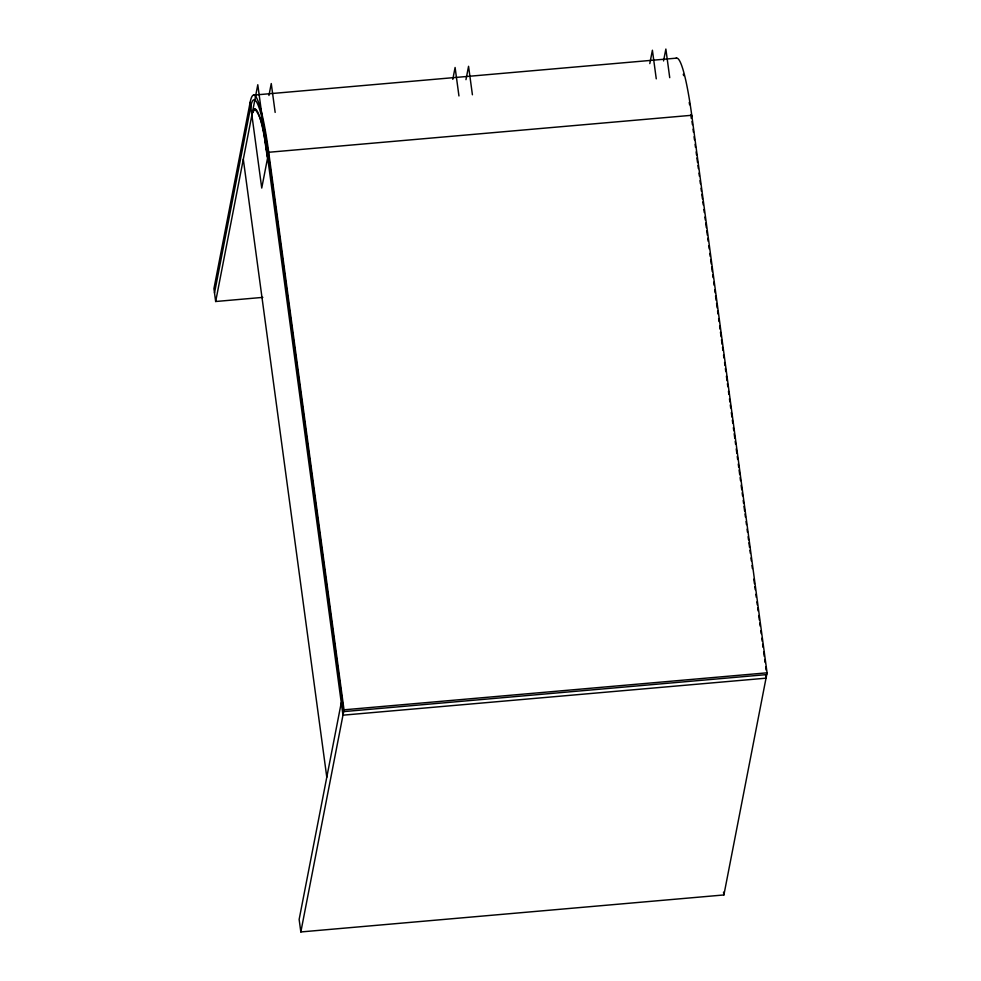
<?xml version="1.0" encoding="UTF-8"?>
<svg xmlns="http://www.w3.org/2000/svg" width="981" height="981" viewBox="0 0 981 981"><rect width="100%" height="100%" fill="white"/><g stroke="black" fill="none" stroke-linecap="round" stroke-linejoin="round"><path stroke-width="1.47" d="M675.921 58.431A93.293 10.84 85 0 1 691.752 115.28L767.068 672.819L723.892 894.954L300.836 931.95L344.012 709.815L268.696 152.276A93.293 10.84 85 0 0 250.155 102.282L213.932 288.647L215.661 301.51L262.834 297.378M214.508 292.927L250.731 106.573A88.621 10.301 85 0 1 268.34 154.066L343.669 711.605L766.725 674.597M215.661 301.51L257.795 84.734L342.97 715.174L766.026 678.178L765.621 675.149M268.941 95.488L271.259 83.557L275.158 112.41M452.793 79.363L455.098 67.481L458.949 95.954M341.278 702.666L299.144 919.442L300.836 931.95M465.963 79.669L468.562 66.303L472.413 94.777M649.802 63.593L652.402 50.227L656.264 78.848M663.548 60.932L665.866 49.05L669.729 77.671M691.176 118.26L691.752 115.28L268.696 152.276L261.743 188.058L250.155 102.282M253.527 95.132L676.583 58.137M344.012 709.815L767.068 672.819M692.022 121.619L692.427 124.648M693.04 129.185L693.457 132.214M694.07 136.764L694.474 139.793M695.088 144.342L695.504 147.371M696.118 151.92L696.522 154.949M696.927 157.978L697.54 162.515M697.957 165.544L698.362 168.585M698.975 173.122L699.392 176.151M700.005 180.7L700.409 183.729M701.023 188.278L701.44 191.307M701.844 194.336L702.457 198.885M702.862 201.914L703.279 204.943M703.892 209.48L704.297 212.521M704.91 217.059L705.327 220.087M705.731 223.116L706.345 227.666M706.761 230.694L707.375 235.244M707.779 238.273L708.184 241.301M708.797 245.851L709.214 248.88M709.827 253.417L710.232 256.458M710.649 259.487L711.262 264.024M711.666 267.053L712.28 271.602M712.697 274.631L713.101 277.66M713.714 282.209L714.119 285.238M714.744 289.787L715.149 292.816M715.554 295.845L716.167 300.382M716.584 303.423L717.197 307.96M717.602 310.989L718.018 314.018M718.632 318.567L719.036 321.596M719.649 326.146L720.066 329.175M720.471 332.203L721.084 336.753M721.489 339.782L722.102 344.319M722.519 347.36L722.923 350.389M723.537 354.926L723.953 357.955M724.567 362.504L724.971 365.533M725.376 368.562L725.793 371.591M726.406 376.14L727.019 380.689M727.424 383.718L727.841 386.747M728.454 391.284L728.858 394.325M729.472 398.862L729.889 401.891M730.293 404.92L730.698 407.961M731.323 412.498L731.936 417.048M732.341 420.076L732.746 423.105M733.359 427.655L733.776 430.684M734.18 433.712L734.794 438.262M735.21 441.291L735.615 444.319M736.228 448.857L736.841 453.406M737.258 456.435L737.663 459.464M738.276 464.013L738.681 467.042M739.098 470.071L739.711 474.62M740.115 477.649L740.532 480.678M741.145 485.227L741.759 489.764M742.163 492.793L742.58 495.822M743.193 500.371L743.598 503.4M744.003 506.429L744.616 510.978M745.033 514.007L745.437 517.036M746.051 521.585L746.467 524.614M747.081 529.164L747.485 532.192M748.098 536.73L748.515 539.758M748.92 542.8L749.533 547.337M749.938 550.366L750.355 553.394M750.968 557.944L751.372 560.973M751.986 565.522L752.402 568.551M753.837 579.158L754.45 583.695M754.855 586.736L755.26 589.765M755.873 594.302L756.29 597.331M756.903 601.88L757.307 604.909M757.724 607.938L758.129 610.967M758.742 615.516L759.355 620.066M759.772 623.094L760.177 626.123M760.79 630.66L761.195 633.701M761.82 638.239L762.225 641.267M762.629 644.296L763.046 647.337M763.659 651.875L764.273 656.424M764.677 659.453L765.094 662.482M765.707 667.031L766.112 670.06M723.524 892.17L723.892 894.954M243.313 159.278L326.796 777.21M683.267 74.262A88.621 10.301 85 0 1 683.671 75.66M689.226 102.404A88.621 10.301 85 0 1 689.606 104.734M691.053 114.532A88.621 10.301 85 0 1 691.409 117.07M252.387 112.987L251.884 115.145A79.289 9.209 85 0 1 267.654 157.647C263.963 141.816 265.103 122.11 254.901 109.063L252.387 112.987"/></g></svg>
